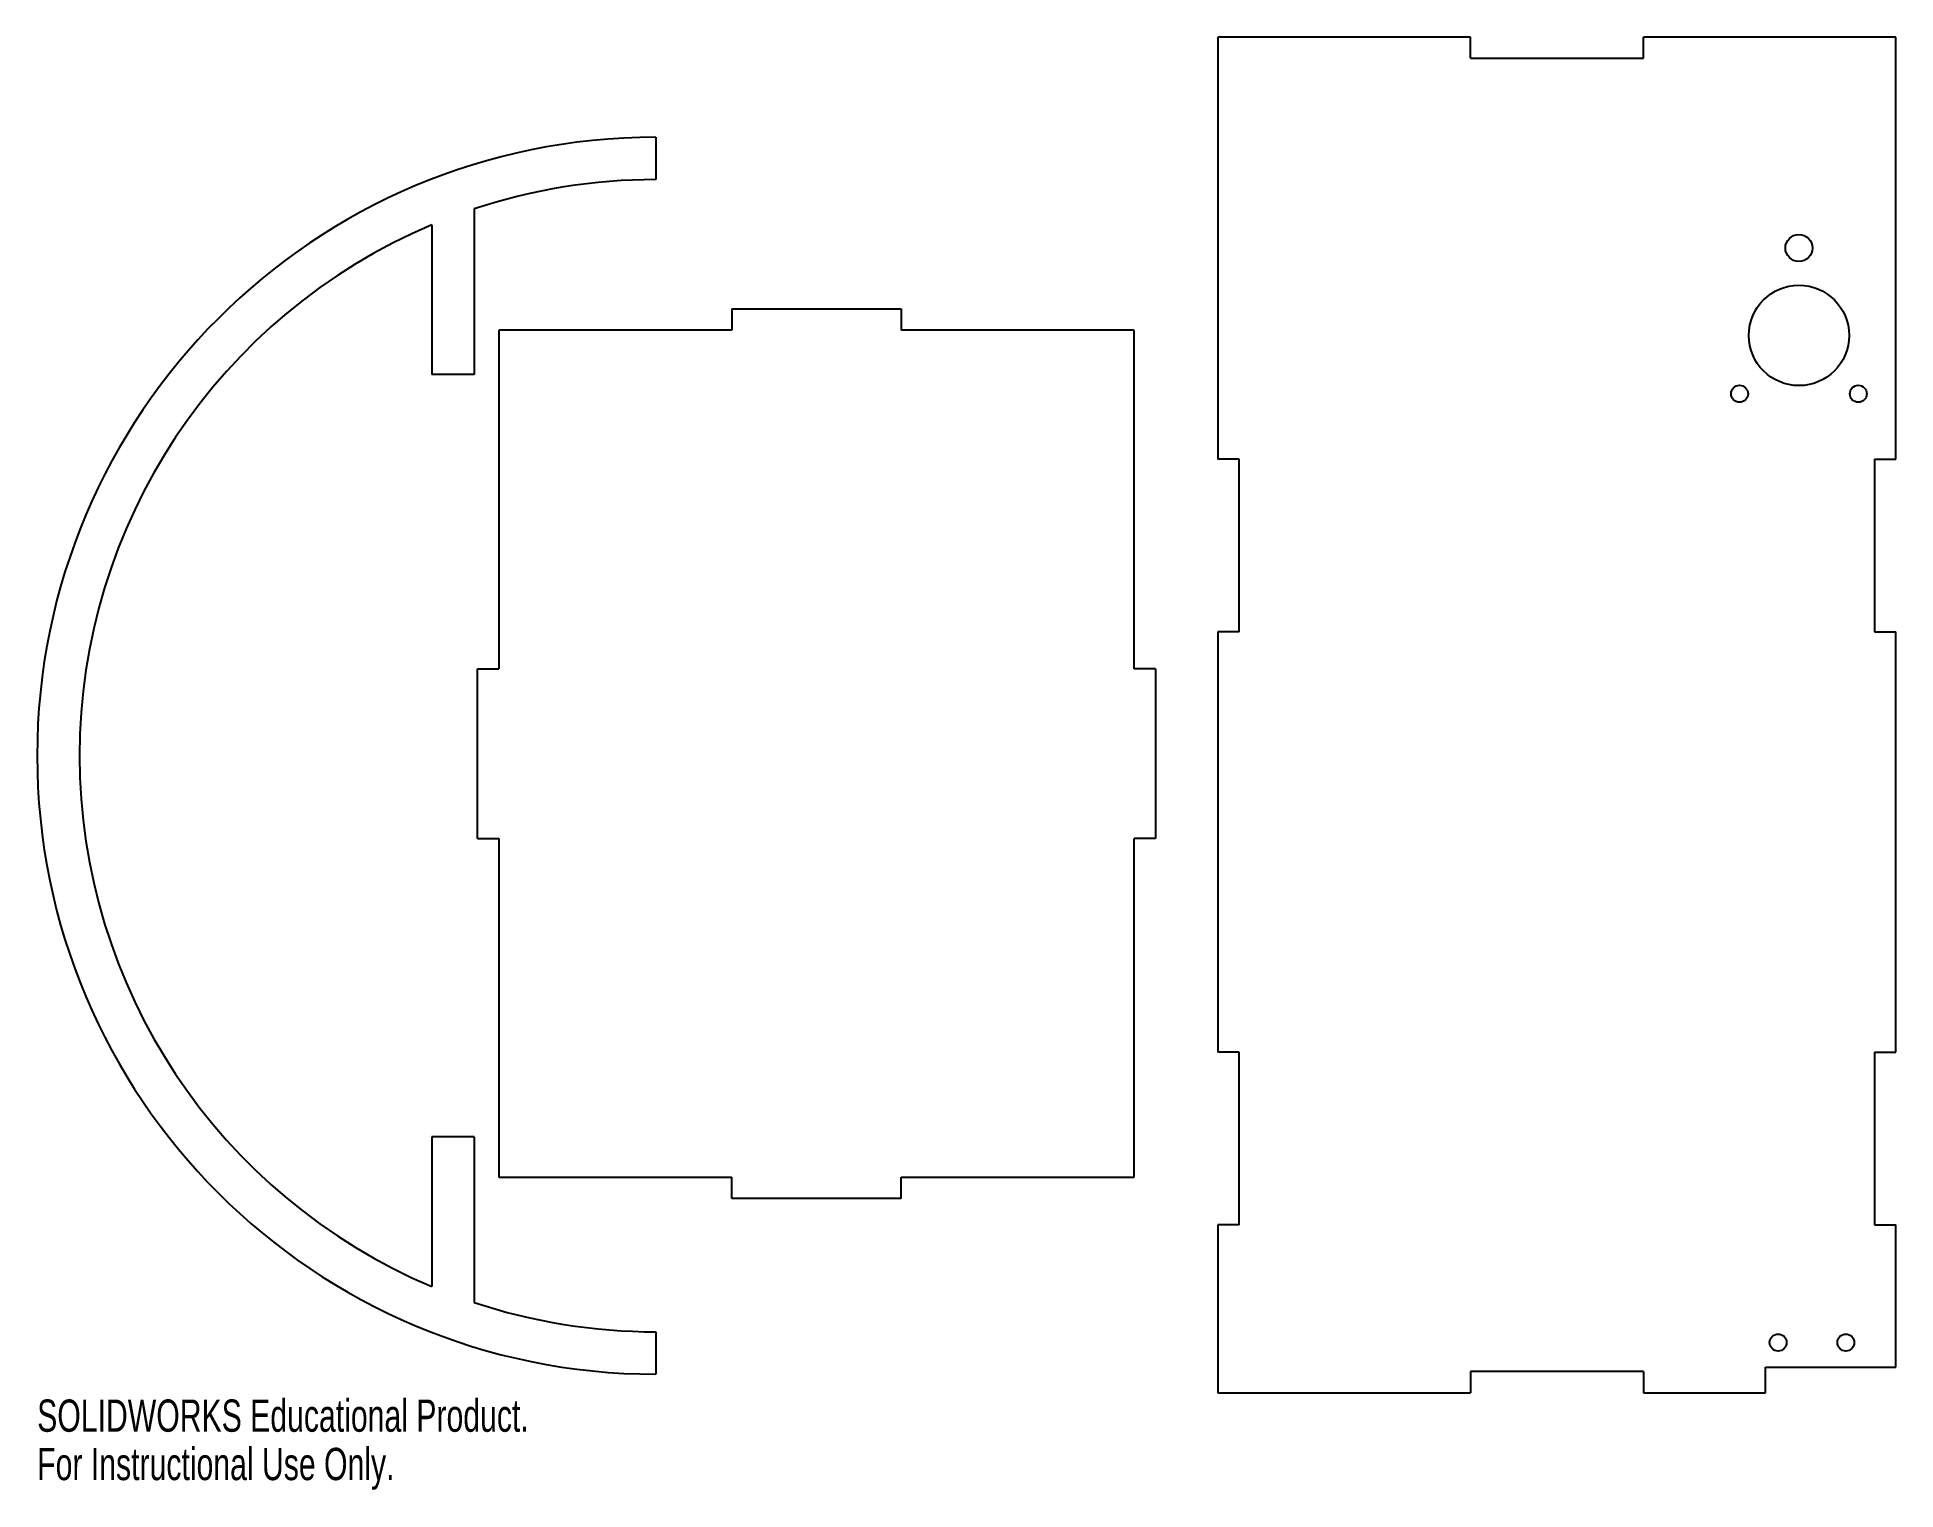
# Model space of a CAD drawing. Header units: millimetres. Extents: x -231 to 48, y -183 to 35.
import ezdxf

# ---------------------------------------------------------------- set-up
doc = ezdxf.new("R2010")
doc.units = ezdxf.units.MM
doc.styles.add('SLDTEXTSTYLE0', font='TXT', dxfattribs={"width": 0.7})

msp = doc.modelspace()

# ---------------------------------------------------------------- linework, layer by layer
at = {"color": 7, "linetype": 'Continuous', "lineweight": 25}
for p, q in [((-53.93, 34.74), (-53.93, -28.5)), ((-16.08, 34.74), (-53.93, 34.74)), ((-16.08, 31.57), (-16.08, 34.74)), ((9.83, 31.57), (9.83, 34.74)), ((47.67, 34.74), (9.83, 34.74)), ((47.67, -28.5), (47.67, 34.74)), ((-16.08, 31.57), (9.83, 31.57)), ((-138.21, 19.74), (-138.21, 13.39)), ((-165.43, 8.99), (-165.43, -15.82)), ((-171.78, 6.6), (-171.78, -15.82)), ((-126.8, -5.98), (-126.8, -9.16)), ((-126.8, -5.98), (-101.4, -5.98)), ((-101.4, -5.98), (-101.4, -9.16)), ((-161.73, -9.16), (-161.73, -59.96)), ((-126.8, -9.16), (-161.73, -9.16)), ((-66.48, -9.16), (-101.4, -9.16)), ((-66.48, -59.96), (-66.48, -9.16)), ((-165.43, -15.82), (-171.78, -15.82)), ((-50.75, -28.5), (-53.93, -28.5)), ((-50.75, -54.41), (-50.75, -28.5)), ((44.5, -28.5), (47.67, -28.5)), ((44.5, -28.5), (44.5, -54.41)), ((-50.75, -54.41), (-53.93, -54.41)), ((-53.93, -54.41), (-53.93, -117.4)), ((44.5, -54.41), (47.67, -54.41)), ((47.67, -117.4), (47.67, -54.41)), ((-164.9, -85.36), (-164.9, -59.96)), ((-164.9, -59.96), (-161.73, -59.96)), ((-63.3, -59.96), (-66.48, -59.96)), ((-63.3, -59.96), (-63.3, -85.36)), ((-164.9, -85.36), (-161.73, -85.36)), ((-161.73, -85.36), (-161.73, -136.16)), ((-63.3, -85.36), (-66.48, -85.36)), ((-66.48, -136.16), (-66.48, -85.36)), ((-50.75, -117.4), (-53.93, -117.4)), ((-50.75, -143.31), (-50.75, -117.4)), ((44.5, -117.4), (47.67, -117.4)), ((44.5, -117.4), (44.5, -143.31)), ((-171.78, -130.12), (-171.78, -152.54)), ((-165.43, -130.12), (-171.78, -130.12)), ((-165.43, -130.12), (-165.43, -154.93)), ((-161.73, -136.16), (-126.8, -136.16)), ((-126.8, -139.33), (-126.8, -136.16)), ((-101.4, -139.33), (-101.4, -136.16)), ((-101.4, -136.16), (-66.48, -136.16)), ((-101.4, -139.33), (-126.8, -139.33)), ((-53.93, -143.31), (-53.93, -168.46)), ((-50.75, -143.31), (-53.93, -143.31)), ((44.5, -143.31), (47.67, -143.31)), ((47.67, -164.65), (47.67, -143.31)), ((-138.21, -159.33), (-138.21, -165.68)), ((9.83, -165.28), (-16.08, -165.28)), ((-16.08, -165.28), (-16.08, -168.46)), ((9.83, -165.28), (9.83, -168.46)), ((28.12, -168.46), (28.12, -164.65)), ((28.12, -164.65), (47.67, -164.65)), ((-53.93, -168.46), (-16.08, -168.46)), ((9.83, -168.46), (28.12, -168.46))]:
    msp.add_line(p, q, dxfattribs=at)
for centre, radius in [((33.15, 3.13), 2.03), ((33.15, -9.97), 7.52), ((24.25, -18.72), 1.27), ((42.05, -18.72), 1.27), ((30.02, -160.94), 1.27), ((40.18, -160.94), 1.27)]:
    msp.add_circle(centre, radius, dxfattribs=at)
for radius, start, end in [(92.71, 90, 270), (86.36, 90, 108.3727), (86.36, 112.8753, 247.1247), (86.36, 251.6273, 270)]:
    msp.add_arc((-138.21, -72.97), radius, start, end, dxfattribs=at)

# ---------------------------------------------------------------- texts
at = {"color": 7, "linetype": 'Continuous', "char_height": 4.8336, "attachment_point": 1, "style": 'SLDTEXTSTYLE0'}
for s, insert in [('SOLIDWORKS Educational Product.', (-230.92, -169.48)), ('For Instructional Use Only.', (-230.92, -176.73))]:
    msp.add_mtext(s, dxfattribs=dict(at, insert=insert))

doc.saveas('drawing.dxf')
